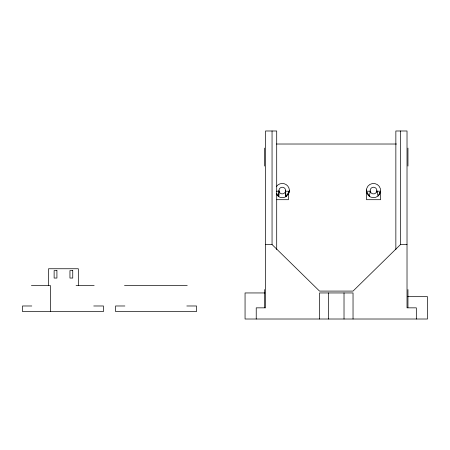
<?xml version="1.0" encoding="UTF-8"?>
<svg xmlns="http://www.w3.org/2000/svg" width="450" height="450" viewBox="0 0 450 450"><rect width="100%" height="100%" fill="white"/><g stroke="black" fill="none" stroke-linecap="round" stroke-linejoin="round"><path stroke-width="0.67" d="M289.401 190.558L288.444 194.113L285.846 196.712A7.104 7.104 0 0 1 278.741 196.712L279.028 191.211L276.525 191.211M276.514 194.602L278.741 196.712L278.944 190.558M285.643 190.558A3.353 3.353 0 0 1 280.614 193.461A3.353 3.353 0 0 1 280.614 187.656A3.353 3.353 0 0 1 285.643 190.558L285.846 196.712L289.311 191.211L285.559 191.211L285.846 196.712M376.656 191.717L376.847 190.868A3.353 3.353 0 0 0 372.111 187.515A3.353 3.353 0 0 0 371.576 193.297A3.353 3.353 0 0 0 376.847 190.868M379.316 194.659L380.588 191.211A7.104 7.104 0 0 0 372.308 183.555A7.104 7.104 0 0 0 367.059 193.534A7.104 7.104 0 0 0 378.056 196.02L379.316 194.659L380.588 191.211L376.774 191.211L378.056 196.02L380.588 191.211L380.588 199.699L366.508 199.699L366.435 189.911M407.019 244.547L400.506 244.547L353.036 291.088L319.522 291.088L272.053 244.547L265.539 244.547M276.491 144.017L396.523 144.017M276.823 199.699L288.444 199.699L288.444 194.113A7.104 7.104 0 0 0 286.11 184.567A7.104 7.104 0 0 0 276.469 186.486M31.416 285.502L50.349 285.502L50.349 311.569M76.078 285.502L94.157 285.502M124.498 285.502L187.234 285.502M264.887 292.95L245.059 292.95L245.059 319.011L427.5 319.011L427.5 296.674L407.672 296.674M31.793 305.983L22.5 305.983L22.5 311.569L103.444 311.569L103.444 305.983L93.735 305.983M124.869 305.983L115.582 305.983L115.582 311.569L196.526 311.569L196.526 305.983L186.817 305.983M376.774 191.211L377.499 192.195M276.66 193.41L278.741 196.712M370.209 191.126L370.468 191.964M416.329 319.011L416.329 307.845L407.019 307.845L407.019 130.989L395.854 130.989L395.854 249.553M407.953 148.095L407.953 166.061M407.953 289.569L407.953 307.547M400.506 130.989L400.506 244.547M353.036 319.011L353.036 292.95L319.522 292.95L319.522 319.011M344.019 292.95L344.019 319.011M328.539 292.95L328.539 319.011M276.705 249.553L276.705 130.989L265.539 130.989L265.539 307.845L256.23 307.845L256.23 319.011M272.053 130.989L272.053 244.547M264.606 148.095L264.606 166.061M264.606 289.569L264.606 307.536M78.328 285.502L78.328 268.751L48.544 268.751L48.544 285.502M370.238 191.211L369.411 196.363L366.486 191.211L370.238 191.211M56.919 270.608L54.129 270.608L54.129 278.055L56.919 278.055L56.919 270.608M72.748 270.608L69.953 270.608L69.953 278.055L72.748 278.055L72.748 270.608"/></g></svg>
